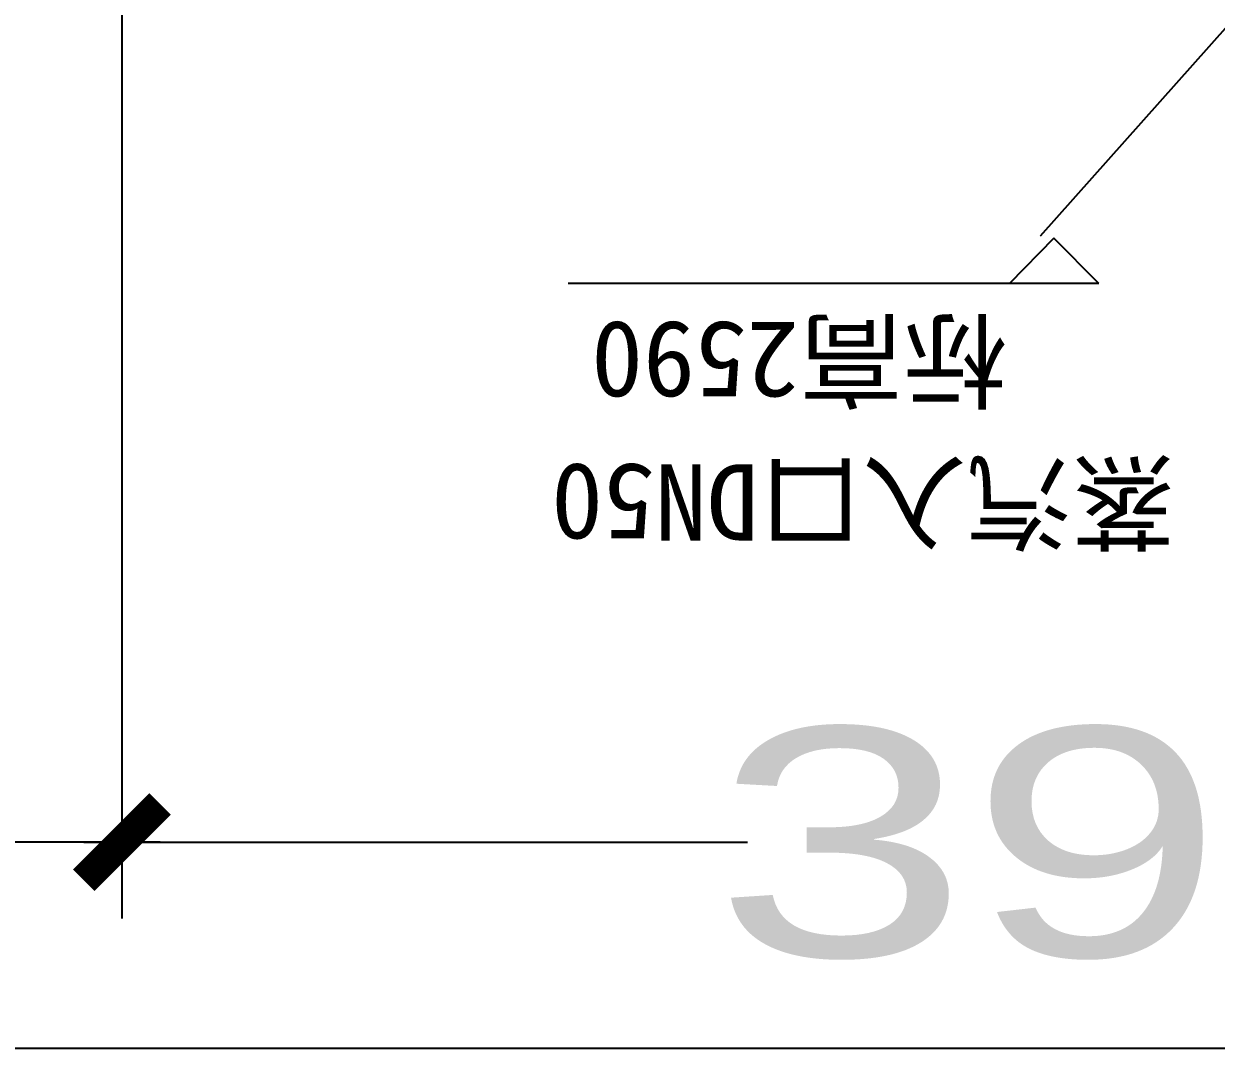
# Model space of a CAD drawing. Extents: x -2187 to 96136, y -11110 to 52208.
# Drawn here: x 46212 to 47774, y 17054 to 18395 of the extents above; entities that cross this region are included whole.
import ezdxf

# ---------------------------------------------------------------- set-up
doc = ezdxf.new("R2010")
doc.units = 0
doc.header["$LTSCALE"] = 1000
doc.header["$MEASUREMENT"] = 0
doc.linetypes.add('ACAD_ISO02W100', pattern=[15, 12, -3])
doc.layers.add('洗衣房设备', color=4, linetype='Continuous')
doc.layers.add('设备型号', color=7, linetype='Continuous')
doc.styles.add('HZHT', font='hztxt_e.shx', dxfattribs={"width": 1.5, "bigfont": 'hztxt.shx'})
doc.styles.add('样式 3', font='', dxfattribs={"height": 1000})
doc.styles.get('样式 3').set_extended_font_data('SimSun')
doc.dimstyles.new('75', dxfattribs={"dimscale": 100, "dimtxt": 3, "dimasz": 1, "dimexe": 1, "dimexo": 1, "dimgap": 0.2, "dimtad": 1, "dimdec": 0, "dimrnd": 10, "dimzin": 0, "dimdsep": 46, "dimtxsty": 'HZHT', "dimblk1": 'ARCHTICK', "dimblk2": 'ARCHTICK', "dimsah": 1, "dimcen": 1, "dimdle": 0.5, "dimclrd": 1, "dimclre": 1, "dimadec": 0, "dimazin": 0, "dimtfac": 1, "dimtdec": 0, "dimtix": 1, "dimtmove": 2, "dimatfit": 3, "dimfxl": 0, "dimtolj": 1, "dimtzin": 0, "dimarcsym": 0})

# ---------------------------------------------------------------- blocks, each defined once
blk = doc.blocks.new('_ArchTick')
at = {"color": 0, "linetype": 'ByBlock', "const_width": 0.4}
blk.add_lwpolyline([(-0.5, -0.5), (0.5, 0.5)], dxfattribs=at)
blk = doc.blocks.new('*D127')
at = {"color": 1, "linetype": 'ACAD_ISO02W100', "lineweight": -2, "ltscale": 750}
for p, q in [((42390.1, 18544.5), (42390.1, 17223.5)), ((46340.1, 18544.5), (46340.1, 17223.5)), ((42340.1, 17323.5), (43087.6, 17323.5)), ((46390.1, 17323.5), (44337.6, 17323.5))]:
    blk.add_line(p, q, dxfattribs=at)
at = {"layer": 'Defpoints', "color": 0, "linetype": 'ACAD_ISO02W100', "ltscale": 750}
for p in [(42390.1, 18644.5), (46340.1, 18644.5), (46340.1, 17323.5)]:
    blk.add_point(p, dxfattribs=at)
at = {"color": 1, "linetype": 'ACAD_ISO02W100', "lineweight": -2, "ltscale": 750, "xscale": 100, "yscale": 100, "zscale": 100, "rotation": 180}
blk.add_blockref('_ArchTick', (42390.1, 17323.5), dxfattribs=at)
at = {"color": 1, "linetype": 'ACAD_ISO02W100', "lineweight": -2, "ltscale": 750, "xscale": 100, "yscale": 100, "zscale": 100}
blk.add_blockref('_ArchTick', (46340.1, 17323.5), dxfattribs=at)
at = {"color": 0, "linetype": 'ACAD_ISO02W100', "ltscale": 750, "insert": (43712.6, 17473.5), "char_height": 300, "attachment_point": 2, "style": 'HZHT'}
blk.add_mtext('\\A1;3950', dxfattribs=at)
blk = doc.blocks.new('*D128')
at = {"color": 1, "linetype": 'ACAD_ISO02W100', "lineweight": -2, "ltscale": 750}
for p, q in [((46340.1, 18544.5), (46340.1, 17223.5)), ((50290.1, 18544.5), (50290.1, 17223.5)), ((46290.1, 17323.5), (47159.5, 17323.5)), ((50340.1, 17323.5), (48409.5, 17323.5))]:
    blk.add_line(p, q, dxfattribs=at)
at = {"layer": 'Defpoints', "color": 0, "linetype": 'ACAD_ISO02W100', "ltscale": 750}
for p in [(46340.1, 18644.5), (50290.1, 18644.5), (50290.1, 17323.5)]:
    blk.add_point(p, dxfattribs=at)
at = {"color": 1, "linetype": 'ACAD_ISO02W100', "lineweight": -2, "ltscale": 750, "xscale": 100, "yscale": 100, "zscale": 100, "rotation": 180}
blk.add_blockref('_ArchTick', (46340.1, 17323.5), dxfattribs=at)
at = {"color": 1, "linetype": 'ACAD_ISO02W100', "lineweight": -2, "ltscale": 750, "xscale": 100, "yscale": 100, "zscale": 100}
blk.add_blockref('_ArchTick', (50290.1, 17323.5), dxfattribs=at)
at = {"color": 0, "linetype": 'ACAD_ISO02W100', "ltscale": 750, "insert": (47784.5, 17473.5), "char_height": 300, "attachment_point": 2, "style": 'HZHT'}
blk.add_mtext('\\A1;3950', dxfattribs=at)

msp = doc.modelspace()

# ---------------------------------------------------------------- linework, layer by layer
at = {"layer": '洗衣房设备', "color": 6, "linetype": 'ACAD_ISO02W100', "ltscale": 750}
for p, q in [((47561.068, 18114.138), (47503.101, 18055.141)), ((47619.936, 18054.882), (47561.068, 18114.138)), ((47619.936, 18054.882), (46924.588, 18054.882))]:
    msp.add_line(p, q, dxfattribs=at)
at = {"layer": '设备型号', "color": 6}
msp.add_line((30150.412, 17053.55), (58411.392, 17053.55), dxfattribs=at)

# ---------------------------------------------------------------- texts
at = {"layer": '洗衣房设备', "color": 3, "linetype": 'ACAD_ISO02W100', "ltscale": 750, "insert": (47499.74, 17904.446), "char_height": 100, "width": 733.02168, "attachment_point": 1, "rotation": 180, "style": '样式 3'}
msp.add_mtext('标高2590', dxfattribs=at)
at = {"layer": '洗衣房设备', "color": 3, "linetype": 'ACAD_ISO02W100', "ltscale": 750, "insert": (47720.126, 17718.309), "char_height": 100, "attachment_point": 1, "rotation": 180, "style": 'HZHT'}
msp.add_mtext('{\\fSimSun|b0|i0|c134|p2;蒸汽入口DN50}', dxfattribs=at)

# ---------------------------------------------------------------- dimensions: what is measured, and where the dimension line sits
at = {"color": 1, "linetype": 'ACAD_ISO02W100', "ltscale": 750}
for base, p1, p2, picture, middle in [((46340.097, 17323.451), (42390.097, 18644.501), (46340.097, 18644.501), '*D127', (43712.631, 17323.451)), ((50290.097, 17323.451), (46340.097, 18644.501), (50290.097, 18644.501), '*D128', (47784.523, 17323.451))]:
    dim = msp.add_linear_dim(base=base, p1=p1, p2=p2, angle=180, dimstyle='75', override={"dimfxl": 3.25}, dxfattribs=at)
    dim.commit()
    dim.dimension.update_dxf_attribs({"geometry": picture, "text_midpoint": middle, "dimtype": 160})

# ---------------------------------------------------------------- leaders
at = {"layer": '洗衣房设备', "color": 2, "linetype": 'ACAD_ISO02W100', "ltscale": 750}
msp.add_leader([(48104.844, 18747.704), (47543.03, 18116.862)], dimstyle='75', override={"dimscale": 50, "dimgap": 0.2, "dimtad": 0, "dimfxl": 0.5, "dimfxlon": 1}, dxfattribs=at)

doc.saveas('drawing.dxf')
